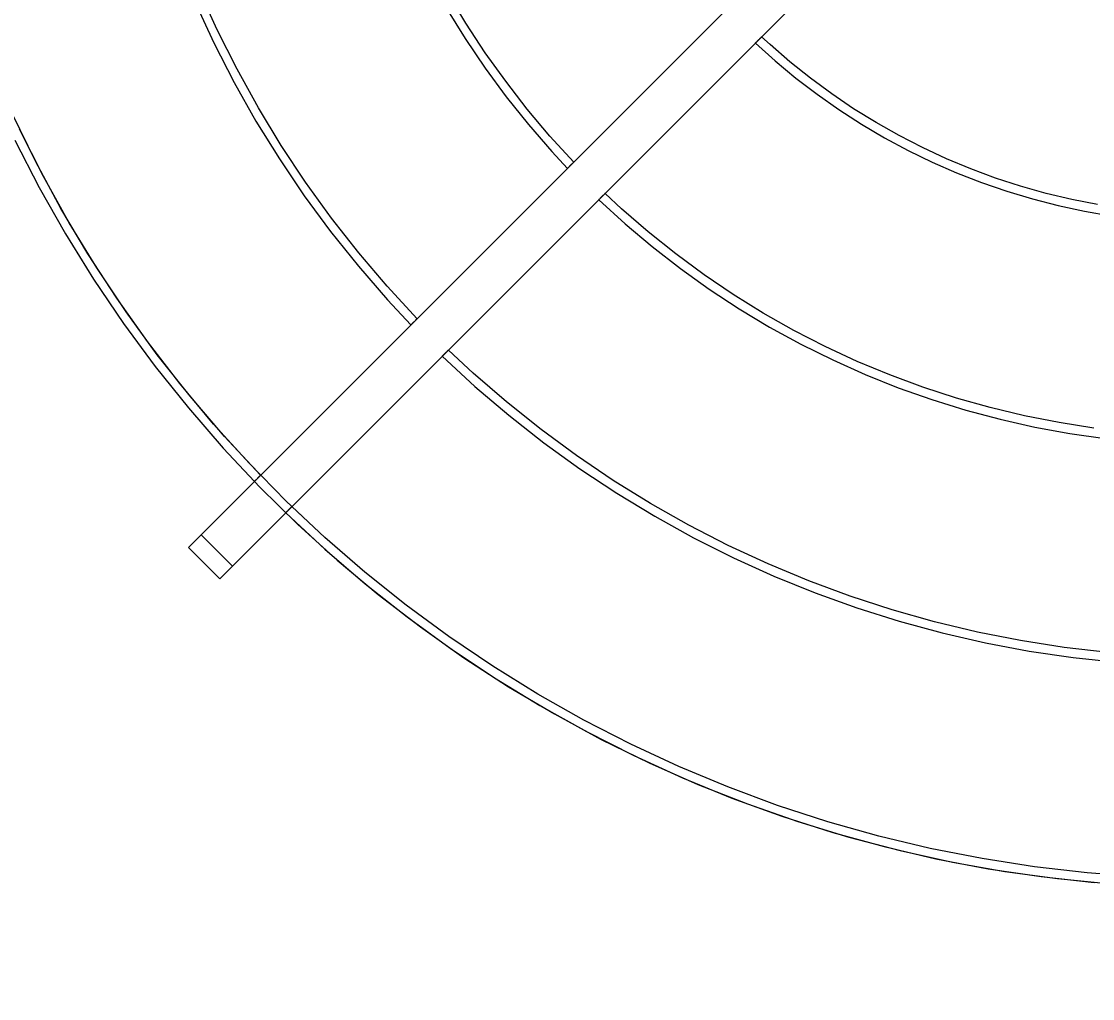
# Model space of a CAD drawing. Header units: millimetres. Extents: x -22227 to 20164, y 15335 to 61747.
# Drawn here: x -5887.4 to -5645.4, y 59120.9 to 59341.6 of the extents above; entities that cross this region are included whole.
import ezdxf

# ---------------------------------------------------------------- set-up
doc = ezdxf.new("R2010")
doc.units = ezdxf.units.MM
for name, color, linetype, lineweight in [('A-ANNO-DIMS', 7, 'Continuous', 9), ('A-ANNO-DIMS-170', 7, 'Continuous', 9), ('M-EQPM', 7, 'Continuous', 5)]:
    doc.layers.add(name, color=color, linetype=linetype, lineweight=lineweight)
doc.styles.add('Arial_2', font='arial.ttf', dxfattribs={"width": 0.8, "height": 340})
doc.dimstyles.new('AK_DIM_2_0_Arial', dxfattribs={"dimscale": 304.8, "dimtxt": 346.888196, "dimasz": 0.278871, "dimexe": 0.557743, "dimexo": 0.557743, "dimgap": 0.055774, "dimtad": 1, "dimdec": 0, "dimzin": 0, "dimdsep": 46, "dimtxsty": 'Arial_2', "dimblk1": 'OBLIQUE', "dimblk2": 'OBLIQUE', "dimsah": 1, "dimcen": 0.09, "dimadec": 0, "dimazin": 0, "dimtfac": 1, "dimtdec": 4, "dimtix": 1, "dimtmove": 0, "dimatfit": 3, "dimfxl": 1, "dimtvp": 1, "dimtolj": 1, "dimtzin": 0, "dimarcsym": 2})

# ---------------------------------------------------------------- blocks, each defined once
blk = doc.blocks.new('DanNong_VRV - OD-A-1-1235631-MẶT BẰNG BỐ TRÍ THIẾT BỊ')
at = {"layer": 'M-EQPM'}
for p, q in [((-18.72, -35.93), (173.61, 156.4)), ((173.61, 156.4), (-15.9, -33.1)), ((180.68, 149.33), (-11.65, -43)), ((-8.82, -40.17), (180.68, 149.33)), ((-15.9, -33.1), (-18.72, -35.93)), ((-15.9, -33.1), (-8.82, -40.17)), ((-15.9, -33.1), (-8.82, -40.17)), ((-18.72, -35.93), (-11.65, -43)), ((-18.72, -35.93), (-11.65, -43)), ((-11.65, -43), (-8.82, -40.17))]:
    blk.add_line(p, q, dxfattribs=at)
at = {"layer": 'M-EQPM', "flags": 128}
for points in [[(-57.93, 56.05), (-52.43, 45.34), (-46.5, 34.86), (-40.16, 24.63), (-33.42, 14.66), (-26.28, 4.96), (-18.76, -4.44), (-10.87, -13.54), (-3.85, -21.05)], [(-57.93, 56.05), (-52.43, 45.34), (-46.5, 34.86), (-40.16, 24.63), (-33.42, 14.66), (-26.28, 4.96), (-18.76, -4.44), (-10.87, -13.54), (-2.62, -22.31), (5.97, -30.74), (14.89, -38.82), (24.13, -46.55), (33.66, -53.89), (43.49, -60.85), (53.58, -67.41), (63.93, -73.56), (74.52, -79.29), (85.33, -84.59), (96.34, -89.46), (107.54, -93.88), (118.9, -97.86), (130.42, -101.37), (142.06, -104.42), (153.82, -107), (165.68, -109.11), (177.6, -110.75), (189.59, -111.9)], [(-57.93, 56.05), (-52.43, 45.34), (-46.5, 34.86), (-40.16, 24.63), (-33.42, 14.66), (-26.28, 4.96), (-18.76, -4.44), (-10.87, -13.54), (-2.62, -22.31), (5.97, -30.74), (14.89, -38.82), (24.13, -46.55), (33.66, -53.89), (43.49, -60.85), (53.58, -67.41), (63.93, -73.56), (74.52, -79.29), (85.33, -84.59), (96.34, -89.46), (107.54, -93.88), (118.9, -97.86), (130.42, -101.37), (142.06, -104.42), (153.82, -107), (165.68, -109.11), (177.6, -110.75), (189.59, -111.9)], [(196.18, -110.33), (184.26, -109.44), (172.38, -108.07), (160.56, -106.23), (148.83, -103.92), (137.19, -101.14), (125.68, -97.9), (114.31, -94.2), (103.1, -90.04), (92.06, -85.45), (81.21, -80.41), (70.57, -74.94), (60.16, -69.06), (49.99, -62.76), (40.09, -56.06), (30.46, -48.97), (21.12, -41.5), (12.08, -33.66), (3.37, -25.47), (-5.01, -16.94), (-13.04, -8.08), (-20.71, 1.1), (-28, 10.58), (-34.92, 20.33), (-41.43, 30.36), (-47.54, 40.64), (-53.23, 51.16), (-58.5, 61.9)], [(196.18, -110.33), (184.26, -109.44), (172.38, -108.07), (160.56, -106.23), (148.83, -103.92), (137.19, -101.14), (125.68, -97.9), (114.31, -94.2), (103.1, -90.04), (92.06, -85.45), (81.21, -80.41), (70.57, -74.94), (60.16, -69.06), (49.99, -62.76), (40.09, -56.06), (30.46, -48.97), (21.12, -41.5), (12.08, -33.66), (3.37, -25.47), (-5.01, -16.94), (-13.04, -8.08), (-20.71, 1.1), (-28, 10.58), (-34.92, 20.33), (-41.43, 30.36), (-47.54, 40.64), (-53.23, 51.16), (-58.5, 61.9)], [(-2.43, -19.64), (-10.57, -10.88), (-18.35, -1.8), (-25.77, 7.59), (-32.8, 17.26), (-39.44, 27.21), (-45.68, 37.41), (-51.5, 47.86), (-56.91, 58.52)], [(-17.23, 87.11), (-13.01, 78.01), (-8.42, 69.08), (-3.48, 60.34), (1.81, 51.8), (7.43, 43.49), (13.38, 35.4), (19.65, 27.56), (26.23, 19.98), (31.52, 14.31)], [(32.93, 15.72), (26.18, 23.04), (19.72, 30.63), (13.57, 38.46), (7.74, 46.54), (2.24, 54.84), (-2.93, 63.35), (-7.75, 72.07), (-12.22, 80.97), (-16.33, 90.04)], [(39.55, 85.81), (43.78, 78.98), (48.28, 72.32), (53.05, 65.84), (58.07, 59.57), (63.34, 53.49), (66.88, 49.67)], [(68.29, 51.09), (62.93, 56.96), (57.8, 63.05), (52.92, 69.34), (48.29, 75.81), (43.92, 82.47), (39.83, 89.3)], [(186.62, 41.49), (180.77, 42.64), (174.97, 44.03), (169.24, 45.64), (163.57, 47.49), (157.98, 49.56), (152.48, 51.85), (147.07, 54.36), (141.77, 57.08), (136.58, 60.01), (131.52, 63.15), (126.58, 66.49), (121.78, 70.02), (117.13, 73.74), (112.63, 77.65), (110.74, 79.39)], [(109.32, 77.97), (113.81, 73.93), (118.46, 70.08), (123.26, 66.41), (128.2, 62.94), (133.28, 59.67), (138.49, 56.61), (143.81, 53.75), (149.24, 51.11), (154.77, 48.69), (160.4, 46.5), (166.11, 44.53), (171.89, 42.79), (177.74, 41.28), (183.64, 40.01), (189.59, 38.97)], [(73.95, 42.6), (79.89, 37.18), (86.03, 32), (92.38, 27.06), (98.92, 22.39), (105.64, 17.98), (112.54, 13.84), (119.59, 9.98), (126.79, 6.41), (134.13, 3.13), (141.6, 0.14), (149.17, -2.54), (156.85, -4.92), (164.62, -6.99), (172.47, -8.75), (180.37, -10.19), (188.33, -11.32)], [(185.8, -8.98), (177.93, -7.75), (170.12, -6.21), (162.38, -4.36), (154.72, -2.2), (147.15, 0.26), (139.69, 3.02), (132.34, 6.08), (125.12, 9.43), (118.04, 13.07), (111.11, 16.99), (104.34, 21.18), (97.75, 25.64), (91.34, 30.36), (85.12, 35.33), (79.11, 40.55), (75.37, 44.02)], [(188.98, -59.66), (179.09, -58.53), (169.24, -56.99), (159.47, -55.07), (149.79, -52.75), (140.2, -50.05), (130.73, -46.97), (121.39, -43.51), (112.2, -39.68), (103.16, -35.49), (94.3, -30.94), (85.63, -26.03), (77.17, -20.79), (68.92, -15.21), (60.9, -9.31), (53.12, -3.09), (45.6, 3.44), (40, 8.65)], [(38.59, 7.24), (45.96, 0.43), (53.61, -6.08), (61.5, -12.28), (69.64, -18.16), (78.01, -23.71), (86.59, -28.91), (95.38, -33.78), (104.35, -38.28), (113.49, -42.43), (122.79, -46.2), (132.24, -49.6), (141.81, -52.62), (151.5, -55.25), (161.29, -57.5), (171.15, -59.35), (181.09, -60.8), (191.07, -61.86)], [(196.18, -110.33), (184.26, -109.44), (172.38, -108.07), (160.56, -106.23), (148.83, -103.92), (137.19, -101.14), (125.68, -97.9), (114.31, -94.2), (103.1, -90.04), (92.06, -85.45), (81.21, -80.41), (70.57, -74.94), (60.16, -69.06), (49.99, -62.76), (40.09, -56.06), (30.46, -48.97), (21.12, -41.5), (12.08, -33.66), (4.64, -26.71)], [(3.23, -28.12), (12.04, -36.32), (21.18, -44.15), (30.63, -51.62), (40.37, -58.7), (50.38, -65.39), (60.65, -71.67), (71.16, -77.53), (81.9, -82.97), (92.85, -87.98), (103.99, -92.54), (115.31, -96.65), (126.78, -100.31), (138.39, -103.51), (150.11, -106.24), (161.94, -108.5), (173.84, -110.28), (185.81, -111.59)]]:
    blk.add_lwpolyline(points, dxfattribs=at)
at = {"layer": 'M-EQPM'}
for points in [[(109.32, 77.97), (109.32, 77.97), (109.34, 78), (109.45, 78.1), (109.61, 78.26), (109.81, 78.46), (110.03, 78.68), (110.25, 78.9), (110.45, 79.1), (110.61, 79.26), (110.71, 79.36), (110.74, 79.39), (110.74, 79.39)], [(110.74, 79.39), (110.74, 79.39), (110.71, 79.36), (110.61, 79.26), (110.45, 79.1), (110.25, 78.9), (110.03, 78.68), (109.81, 78.46), (109.61, 78.26), (109.45, 78.1), (109.34, 78), (109.32, 77.97), (109.32, 77.97)], [(68.29, 51.09), (68.29, 51.09), (68.27, 51.07), (68.17, 50.96), (68.01, 50.8), (67.81, 50.6), (67.59, 50.38), (67.37, 50.16), (67.16, 49.96), (67.01, 49.8), (66.9, 49.7), (66.88, 49.67), (66.88, 49.67)], [(66.88, 49.67), (66.88, 49.67), (66.9, 49.7), (67.01, 49.8), (67.16, 49.96), (67.37, 50.16), (67.59, 50.38), (67.81, 50.6), (68.01, 50.8), (68.17, 50.96), (68.27, 51.07), (68.29, 51.09), (68.29, 51.09)], [(73.95, 42.6), (73.95, 42.6), (73.97, 42.63), (74.08, 42.73), (74.24, 42.89), (74.44, 43.09), (74.66, 43.31), (74.88, 43.53), (75.08, 43.73), (75.24, 43.89), (75.34, 43.99), (75.37, 44.02), (75.37, 44.02)], [(75.37, 44.02), (75.37, 44.02), (75.34, 43.99), (75.24, 43.89), (75.08, 43.73), (74.88, 43.53), (74.66, 43.31), (74.44, 43.09), (74.24, 42.89), (74.08, 42.73), (73.97, 42.63), (73.95, 42.6), (73.95, 42.6)], [(32.93, 15.72), (32.93, 15.72), (32.91, 15.7), (32.8, 15.6), (32.65, 15.44), (32.45, 15.24), (32.22, 15.02), (32, 14.79), (31.8, 14.59), (31.64, 14.44), (31.54, 14.33), (31.52, 14.31), (31.52, 14.31)], [(31.52, 14.31), (31.52, 14.31), (31.54, 14.33), (31.64, 14.44), (31.8, 14.59), (32, 14.79), (32.22, 15.02), (32.45, 15.24), (32.65, 15.44), (32.8, 15.6), (32.91, 15.7), (32.93, 15.72), (32.93, 15.72)], [(38.59, 7.24), (38.59, 7.24), (38.61, 7.26), (38.71, 7.36), (38.87, 7.52), (39.07, 7.72), (39.29, 7.95), (39.52, 8.17), (39.72, 8.37), (39.88, 8.53), (39.98, 8.63), (40, 8.65), (40, 8.65)], [(40, 8.65), (40, 8.65), (39.98, 8.63), (39.88, 8.53), (39.72, 8.37), (39.52, 8.17), (39.29, 7.95), (39.07, 7.72), (38.87, 7.52), (38.71, 7.36), (38.61, 7.26), (38.59, 7.24), (38.59, 7.24)], [(-3.85, -21.05), (-3.84, -21.05), (-3.82, -21.03), (-3.72, -20.93), (-3.56, -20.77), (-3.36, -20.57), (-3.14, -20.34), (-2.92, -20.12), (-2.72, -19.92), (-2.56, -19.76), (-2.45, -19.66), (-2.43, -19.64), (-2.43, -19.64)], [(-2.43, -19.64), (-2.43, -19.64), (-2.45, -19.66), (-2.56, -19.76), (-2.72, -19.92), (-2.92, -20.12), (-3.14, -20.34), (-3.36, -20.57), (-3.56, -20.77), (-3.72, -20.93), (-3.82, -21.03), (-3.84, -21.05), (-3.85, -21.05)], [(4.64, -26.71), (4.64, -26.71), (4.62, -26.73), (4.51, -26.83), (4.36, -26.99), (4.16, -27.19), (3.93, -27.42), (3.71, -27.64), (3.51, -27.84), (3.35, -28), (3.25, -28.1), (3.23, -28.12), (3.23, -28.12)], [(3.23, -28.12), (3.23, -28.12), (3.25, -28.1), (3.35, -28), (3.51, -27.84), (3.71, -27.64), (3.93, -27.42), (4.16, -27.19), (4.36, -26.99), (4.51, -26.83), (4.62, -26.73), (4.64, -26.71), (4.64, -26.71)]]:
    blk.add_open_spline(points, degree=3, dxfattribs=at)
blk = doc.blocks.new('DanNong_VRV - OD-A-1-V174-MẶT BẰNG BỐ TRÍ THIẾT BỊ')
at = {"layer": 'M-EQPM'}
for p, q in [((-18.72, -35.93), (173.61, 156.4)), ((-18.72, -35.93), (173.61, 156.4)), ((173.61, 156.4), (-15.9, -33.1)), ((173.61, 156.4), (-15.9, -33.1)), ((180.68, 149.33), (-11.65, -43)), ((180.68, 149.33), (-11.65, -43)), ((-8.82, -40.17), (180.68, 149.33)), ((-8.82, -40.17), (180.68, 149.33)), ((-15.9, -33.1), (-18.72, -35.93)), ((-15.9, -33.1), (-18.72, -35.93)), ((-15.9, -33.1), (-8.82, -40.17)), ((-15.9, -33.1), (-8.82, -40.17)), ((-15.9, -33.1), (-8.82, -40.17)), ((-15.9, -33.1), (-8.82, -40.17)), ((-18.72, -35.93), (-11.65, -43)), ((-18.72, -35.93), (-11.65, -43)), ((-18.72, -35.93), (-11.65, -43)), ((-18.72, -35.93), (-11.65, -43)), ((-11.65, -43), (-8.82, -40.17)), ((-11.65, -43), (-8.82, -40.17))]:
    blk.add_line(p, q, dxfattribs=at)
at = {"layer": 'M-EQPM', "flags": 128}
for points in [[(-57.93, 56.05), (-52.43, 45.34), (-46.5, 34.86), (-40.16, 24.63), (-33.42, 14.66), (-26.28, 4.96), (-18.76, -4.44), (-10.87, -13.54), (-3.85, -21.05)], [(-57.93, 56.05), (-52.43, 45.34), (-46.5, 34.86), (-40.16, 24.63), (-33.42, 14.66), (-26.28, 4.96), (-18.76, -4.44), (-10.87, -13.54), (-2.62, -22.31), (5.97, -30.74), (14.89, -38.82), (24.13, -46.55), (33.66, -53.89), (43.49, -60.85), (53.58, -67.41), (63.93, -73.56), (74.52, -79.29), (85.33, -84.59), (96.34, -89.46), (107.54, -93.88), (118.9, -97.86), (130.42, -101.37), (142.06, -104.42), (153.82, -107), (165.68, -109.11), (177.6, -110.75), (189.59, -111.9)], [(-57.93, 56.05), (-52.43, 45.34), (-46.5, 34.86), (-40.16, 24.63), (-33.42, 14.66), (-26.28, 4.96), (-18.76, -4.44), (-10.87, -13.54), (-2.62, -22.31), (5.97, -30.74), (14.89, -38.82), (24.13, -46.55), (33.66, -53.89), (43.49, -60.85), (53.58, -67.41), (63.93, -73.56), (74.52, -79.29), (85.33, -84.59), (96.34, -89.46), (107.54, -93.88), (118.9, -97.86), (130.42, -101.37), (142.06, -104.42), (153.82, -107), (165.68, -109.11), (177.6, -110.75), (189.59, -111.9)], [(-57.93, 56.05), (-52.43, 45.34), (-46.5, 34.86), (-40.16, 24.63), (-33.42, 14.66), (-26.28, 4.96), (-18.76, -4.44), (-10.87, -13.54), (-3.85, -21.05)], [(-57.93, 56.05), (-52.43, 45.34), (-46.5, 34.86), (-40.16, 24.63), (-33.42, 14.66), (-26.28, 4.96), (-18.76, -4.44), (-10.87, -13.54), (-2.62, -22.31), (5.97, -30.74), (14.89, -38.82), (24.13, -46.55), (33.66, -53.89), (43.49, -60.85), (53.58, -67.41), (63.93, -73.56), (74.52, -79.29), (85.33, -84.59), (96.34, -89.46), (107.54, -93.88), (118.9, -97.86), (130.42, -101.37), (142.06, -104.42), (153.82, -107), (165.68, -109.11), (177.6, -110.75), (189.59, -111.9)], [(-57.93, 56.05), (-52.43, 45.34), (-46.5, 34.86), (-40.16, 24.63), (-33.42, 14.66), (-26.28, 4.96), (-18.76, -4.44), (-10.87, -13.54), (-2.62, -22.31), (5.97, -30.74), (14.89, -38.82), (24.13, -46.55), (33.66, -53.89), (43.49, -60.85), (53.58, -67.41), (63.93, -73.56), (74.52, -79.29), (85.33, -84.59), (96.34, -89.46), (107.54, -93.88), (118.9, -97.86), (130.42, -101.37), (142.06, -104.42), (153.82, -107), (165.68, -109.11), (177.6, -110.75), (189.59, -111.9)], [(196.18, -110.33), (184.26, -109.44), (172.38, -108.07), (160.56, -106.23), (148.83, -103.92), (137.19, -101.14), (125.68, -97.9), (114.31, -94.2), (103.1, -90.04), (92.06, -85.45), (81.21, -80.41), (70.57, -74.94), (60.16, -69.06), (49.99, -62.76), (40.09, -56.06), (30.46, -48.97), (21.12, -41.5), (12.08, -33.66), (3.37, -25.47), (-5.01, -16.94), (-13.04, -8.08), (-20.71, 1.1), (-28, 10.58), (-34.92, 20.33), (-41.43, 30.36), (-47.54, 40.64), (-53.23, 51.16), (-58.5, 61.9)], [(196.18, -110.33), (184.26, -109.44), (172.38, -108.07), (160.56, -106.23), (148.83, -103.92), (137.19, -101.14), (125.68, -97.9), (114.31, -94.2), (103.1, -90.04), (92.06, -85.45), (81.21, -80.41), (70.57, -74.94), (60.16, -69.06), (49.99, -62.76), (40.09, -56.06), (30.46, -48.97), (21.12, -41.5), (12.08, -33.66), (3.37, -25.47), (-5.01, -16.94), (-13.04, -8.08), (-20.71, 1.1), (-28, 10.58), (-34.92, 20.33), (-41.43, 30.36), (-47.54, 40.64), (-53.23, 51.16), (-58.5, 61.9)], [(196.18, -110.33), (184.26, -109.44), (172.38, -108.07), (160.56, -106.23), (148.83, -103.92), (137.19, -101.14), (125.68, -97.9), (114.31, -94.2), (103.1, -90.04), (92.06, -85.45), (81.21, -80.41), (70.57, -74.94), (60.16, -69.06), (49.99, -62.76), (40.09, -56.06), (30.46, -48.97), (21.12, -41.5), (12.08, -33.66), (3.37, -25.47), (-5.01, -16.94), (-13.04, -8.08), (-20.71, 1.1), (-28, 10.58), (-34.92, 20.33), (-41.43, 30.36), (-47.54, 40.64), (-53.23, 51.16), (-58.5, 61.9)], [(196.18, -110.33), (184.26, -109.44), (172.38, -108.07), (160.56, -106.23), (148.83, -103.92), (137.19, -101.14), (125.68, -97.9), (114.31, -94.2), (103.1, -90.04), (92.06, -85.45), (81.21, -80.41), (70.57, -74.94), (60.16, -69.06), (49.99, -62.76), (40.09, -56.06), (30.46, -48.97), (21.12, -41.5), (12.08, -33.66), (3.37, -25.47), (-5.01, -16.94), (-13.04, -8.08), (-20.71, 1.1), (-28, 10.58), (-34.92, 20.33), (-41.43, 30.36), (-47.54, 40.64), (-53.23, 51.16), (-58.5, 61.9)], [(-2.43, -19.64), (-10.57, -10.88), (-18.35, -1.8), (-25.77, 7.59), (-32.8, 17.26), (-39.44, 27.21), (-45.68, 37.41), (-51.5, 47.86), (-56.91, 58.52)], [(-2.43, -19.64), (-10.57, -10.88), (-18.35, -1.8), (-25.77, 7.59), (-32.8, 17.26), (-39.44, 27.21), (-45.68, 37.41), (-51.5, 47.86), (-56.91, 58.52)], [(-17.23, 87.11), (-13.01, 78.01), (-8.42, 69.08), (-3.48, 60.34), (1.81, 51.8), (7.43, 43.49), (13.38, 35.4), (19.65, 27.56), (26.23, 19.98), (31.52, 14.31)], [(-17.23, 87.11), (-13.01, 78.01), (-8.42, 69.08), (-3.48, 60.34), (1.81, 51.8), (7.43, 43.49), (13.38, 35.4), (19.65, 27.56), (26.23, 19.98), (31.52, 14.31)], [(32.93, 15.72), (26.18, 23.04), (19.72, 30.63), (13.57, 38.46), (7.74, 46.54), (2.24, 54.84), (-2.93, 63.35), (-7.75, 72.07), (-12.22, 80.97), (-16.33, 90.04)], [(32.93, 15.72), (26.18, 23.04), (19.72, 30.63), (13.57, 38.46), (7.74, 46.54), (2.24, 54.84), (-2.93, 63.35), (-7.75, 72.07), (-12.22, 80.97), (-16.33, 90.04)], [(39.55, 85.81), (43.78, 78.98), (48.28, 72.32), (53.05, 65.84), (58.07, 59.57), (63.34, 53.49), (66.88, 49.67)], [(39.55, 85.81), (43.78, 78.98), (48.28, 72.32), (53.05, 65.84), (58.07, 59.57), (63.34, 53.49), (66.88, 49.67)], [(68.29, 51.09), (62.93, 56.96), (57.8, 63.05), (52.92, 69.34), (48.29, 75.81), (43.92, 82.47), (39.83, 89.3)], [(68.29, 51.09), (62.93, 56.96), (57.8, 63.05), (52.92, 69.34), (48.29, 75.81), (43.92, 82.47), (39.83, 89.3)], [(186.62, 41.49), (180.77, 42.64), (174.97, 44.03), (169.24, 45.64), (163.57, 47.49), (157.98, 49.56), (152.48, 51.85), (147.07, 54.36), (141.77, 57.08), (136.58, 60.01), (131.52, 63.15), (126.58, 66.49), (121.78, 70.02), (117.13, 73.74), (112.63, 77.65), (110.74, 79.39)], [(186.62, 41.49), (180.77, 42.64), (174.97, 44.03), (169.24, 45.64), (163.57, 47.49), (157.98, 49.56), (152.48, 51.85), (147.07, 54.36), (141.77, 57.08), (136.58, 60.01), (131.52, 63.15), (126.58, 66.49), (121.78, 70.02), (117.13, 73.74), (112.63, 77.65), (110.74, 79.39)], [(109.32, 77.97), (113.81, 73.93), (118.46, 70.08), (123.26, 66.41), (128.2, 62.94), (133.28, 59.67), (138.49, 56.61), (143.81, 53.75), (149.24, 51.11), (154.77, 48.69), (160.4, 46.5), (166.11, 44.53), (171.89, 42.79), (177.74, 41.28), (183.64, 40.01), (189.59, 38.97)], [(109.32, 77.97), (113.81, 73.93), (118.46, 70.08), (123.26, 66.41), (128.2, 62.94), (133.28, 59.67), (138.49, 56.61), (143.81, 53.75), (149.24, 51.11), (154.77, 48.69), (160.4, 46.5), (166.11, 44.53), (171.89, 42.79), (177.74, 41.28), (183.64, 40.01), (189.59, 38.97)], [(73.95, 42.6), (79.89, 37.18), (86.03, 32), (92.38, 27.06), (98.92, 22.39), (105.64, 17.98), (112.54, 13.84), (119.59, 9.98), (126.79, 6.41), (134.13, 3.13), (141.6, 0.14), (149.17, -2.54), (156.85, -4.92), (164.62, -6.99), (172.47, -8.75), (180.37, -10.19), (188.33, -11.32)], [(73.95, 42.6), (79.89, 37.18), (86.03, 32), (92.38, 27.06), (98.92, 22.39), (105.64, 17.98), (112.54, 13.84), (119.59, 9.98), (126.79, 6.41), (134.13, 3.13), (141.6, 0.14), (149.17, -2.54), (156.85, -4.92), (164.62, -6.99), (172.47, -8.75), (180.37, -10.19), (188.33, -11.32)], [(185.8, -8.98), (177.93, -7.75), (170.12, -6.21), (162.38, -4.36), (154.72, -2.2), (147.15, 0.26), (139.69, 3.02), (132.34, 6.08), (125.12, 9.43), (118.04, 13.07), (111.11, 16.99), (104.34, 21.18), (97.75, 25.64), (91.34, 30.36), (85.12, 35.33), (79.11, 40.55), (75.37, 44.02)], [(185.8, -8.98), (177.93, -7.75), (170.12, -6.21), (162.38, -4.36), (154.72, -2.2), (147.15, 0.26), (139.69, 3.02), (132.34, 6.08), (125.12, 9.43), (118.04, 13.07), (111.11, 16.99), (104.34, 21.18), (97.75, 25.64), (91.34, 30.36), (85.12, 35.33), (79.11, 40.55), (75.37, 44.02)], [(188.98, -59.66), (179.09, -58.53), (169.24, -56.99), (159.47, -55.07), (149.79, -52.75), (140.2, -50.05), (130.73, -46.97), (121.39, -43.51), (112.2, -39.68), (103.16, -35.49), (94.3, -30.94), (85.63, -26.03), (77.17, -20.79), (68.92, -15.21), (60.9, -9.31), (53.12, -3.09), (45.6, 3.44), (40, 8.65)], [(188.98, -59.66), (179.09, -58.53), (169.24, -56.99), (159.47, -55.07), (149.79, -52.75), (140.2, -50.05), (130.73, -46.97), (121.39, -43.51), (112.2, -39.68), (103.16, -35.49), (94.3, -30.94), (85.63, -26.03), (77.17, -20.79), (68.92, -15.21), (60.9, -9.31), (53.12, -3.09), (45.6, 3.44), (40, 8.65)], [(38.59, 7.24), (45.96, 0.43), (53.61, -6.08), (61.5, -12.28), (69.64, -18.16), (78.01, -23.71), (86.59, -28.91), (95.38, -33.78), (104.35, -38.28), (113.49, -42.43), (122.79, -46.2), (132.24, -49.6), (141.81, -52.62), (151.5, -55.25), (161.29, -57.5), (171.15, -59.35), (181.09, -60.8), (191.07, -61.86)], [(38.59, 7.24), (45.96, 0.43), (53.61, -6.08), (61.5, -12.28), (69.64, -18.16), (78.01, -23.71), (86.59, -28.91), (95.38, -33.78), (104.35, -38.28), (113.49, -42.43), (122.79, -46.2), (132.24, -49.6), (141.81, -52.62), (151.5, -55.25), (161.29, -57.5), (171.15, -59.35), (181.09, -60.8), (191.07, -61.86)], [(196.18, -110.33), (184.26, -109.44), (172.38, -108.07), (160.56, -106.23), (148.83, -103.92), (137.19, -101.14), (125.68, -97.9), (114.31, -94.2), (103.1, -90.04), (92.06, -85.45), (81.21, -80.41), (70.57, -74.94), (60.16, -69.06), (49.99, -62.76), (40.09, -56.06), (30.46, -48.97), (21.12, -41.5), (12.08, -33.66), (4.64, -26.71)], [(196.18, -110.33), (184.26, -109.44), (172.38, -108.07), (160.56, -106.23), (148.83, -103.92), (137.19, -101.14), (125.68, -97.9), (114.31, -94.2), (103.1, -90.04), (92.06, -85.45), (81.21, -80.41), (70.57, -74.94), (60.16, -69.06), (49.99, -62.76), (40.09, -56.06), (30.46, -48.97), (21.12, -41.5), (12.08, -33.66), (4.64, -26.71)], [(3.23, -28.12), (12.04, -36.32), (21.18, -44.15), (30.63, -51.62), (40.37, -58.7), (50.38, -65.39), (60.65, -71.67), (71.16, -77.53), (81.9, -82.97), (92.85, -87.98), (103.99, -92.54), (115.31, -96.65), (126.78, -100.31), (138.39, -103.51), (150.11, -106.24), (161.94, -108.5), (173.84, -110.28), (185.81, -111.59)], [(3.23, -28.12), (12.04, -36.32), (21.18, -44.15), (30.63, -51.62), (40.37, -58.7), (50.38, -65.39), (60.65, -71.67), (71.16, -77.53), (81.9, -82.97), (92.85, -87.98), (103.99, -92.54), (115.31, -96.65), (126.78, -100.31), (138.39, -103.51), (150.11, -106.24), (161.94, -108.5), (173.84, -110.28), (185.81, -111.59)]]:
    blk.add_lwpolyline(points, dxfattribs=at)
at = {"layer": 'M-EQPM'}
for points in [[(109.32, 77.97), (109.32, 77.97), (109.34, 78), (109.45, 78.1), (109.61, 78.26), (109.81, 78.46), (110.03, 78.68), (110.25, 78.9), (110.45, 79.1), (110.61, 79.26), (110.71, 79.36), (110.74, 79.39), (110.74, 79.39)], [(110.74, 79.39), (110.74, 79.39), (110.71, 79.36), (110.61, 79.26), (110.45, 79.1), (110.25, 78.9), (110.03, 78.68), (109.81, 78.46), (109.61, 78.26), (109.45, 78.1), (109.34, 78), (109.32, 77.97), (109.32, 77.97)], [(109.32, 77.97), (109.32, 77.97), (109.34, 78), (109.45, 78.1), (109.61, 78.26), (109.81, 78.46), (110.03, 78.68), (110.25, 78.9), (110.45, 79.1), (110.61, 79.26), (110.71, 79.36), (110.74, 79.39), (110.74, 79.39)], [(110.74, 79.39), (110.74, 79.39), (110.71, 79.36), (110.61, 79.26), (110.45, 79.1), (110.25, 78.9), (110.03, 78.68), (109.81, 78.46), (109.61, 78.26), (109.45, 78.1), (109.34, 78), (109.32, 77.97), (109.32, 77.97)], [(68.29, 51.09), (68.29, 51.09), (68.27, 51.07), (68.17, 50.96), (68.01, 50.8), (67.81, 50.6), (67.59, 50.38), (67.37, 50.16), (67.16, 49.96), (67.01, 49.8), (66.9, 49.7), (66.88, 49.67), (66.88, 49.67)], [(66.88, 49.67), (66.88, 49.67), (66.9, 49.7), (67.01, 49.8), (67.16, 49.96), (67.37, 50.16), (67.59, 50.38), (67.81, 50.6), (68.01, 50.8), (68.17, 50.96), (68.27, 51.07), (68.29, 51.09), (68.29, 51.09)], [(68.29, 51.09), (68.29, 51.09), (68.27, 51.07), (68.17, 50.96), (68.01, 50.8), (67.81, 50.6), (67.59, 50.38), (67.37, 50.16), (67.16, 49.96), (67.01, 49.8), (66.9, 49.7), (66.88, 49.67), (66.88, 49.67)], [(66.88, 49.67), (66.88, 49.67), (66.9, 49.7), (67.01, 49.8), (67.16, 49.96), (67.37, 50.16), (67.59, 50.38), (67.81, 50.6), (68.01, 50.8), (68.17, 50.96), (68.27, 51.07), (68.29, 51.09), (68.29, 51.09)], [(73.95, 42.6), (73.95, 42.6), (73.97, 42.63), (74.08, 42.73), (74.24, 42.89), (74.44, 43.09), (74.66, 43.31), (74.88, 43.53), (75.08, 43.73), (75.24, 43.89), (75.34, 43.99), (75.37, 44.02), (75.37, 44.02)], [(75.37, 44.02), (75.37, 44.02), (75.34, 43.99), (75.24, 43.89), (75.08, 43.73), (74.88, 43.53), (74.66, 43.31), (74.44, 43.09), (74.24, 42.89), (74.08, 42.73), (73.97, 42.63), (73.95, 42.6), (73.95, 42.6)], [(73.95, 42.6), (73.95, 42.6), (73.97, 42.63), (74.08, 42.73), (74.24, 42.89), (74.44, 43.09), (74.66, 43.31), (74.88, 43.53), (75.08, 43.73), (75.24, 43.89), (75.34, 43.99), (75.37, 44.02), (75.37, 44.02)], [(75.37, 44.02), (75.37, 44.02), (75.34, 43.99), (75.24, 43.89), (75.08, 43.73), (74.88, 43.53), (74.66, 43.31), (74.44, 43.09), (74.24, 42.89), (74.08, 42.73), (73.97, 42.63), (73.95, 42.6), (73.95, 42.6)], [(32.93, 15.72), (32.93, 15.72), (32.91, 15.7), (32.8, 15.6), (32.65, 15.44), (32.45, 15.24), (32.22, 15.02), (32, 14.79), (31.8, 14.59), (31.64, 14.44), (31.54, 14.33), (31.52, 14.31), (31.52, 14.31)], [(31.52, 14.31), (31.52, 14.31), (31.54, 14.33), (31.64, 14.44), (31.8, 14.59), (32, 14.79), (32.22, 15.02), (32.45, 15.24), (32.65, 15.44), (32.8, 15.6), (32.91, 15.7), (32.93, 15.72), (32.93, 15.72)], [(32.93, 15.72), (32.93, 15.72), (32.91, 15.7), (32.8, 15.6), (32.65, 15.44), (32.45, 15.24), (32.22, 15.02), (32, 14.79), (31.8, 14.59), (31.64, 14.44), (31.54, 14.33), (31.52, 14.31), (31.52, 14.31)], [(31.52, 14.31), (31.52, 14.31), (31.54, 14.33), (31.64, 14.44), (31.8, 14.59), (32, 14.79), (32.22, 15.02), (32.45, 15.24), (32.65, 15.44), (32.8, 15.6), (32.91, 15.7), (32.93, 15.72), (32.93, 15.72)], [(38.59, 7.24), (38.59, 7.24), (38.61, 7.26), (38.71, 7.36), (38.87, 7.52), (39.07, 7.72), (39.29, 7.95), (39.52, 8.17), (39.72, 8.37), (39.88, 8.53), (39.98, 8.63), (40, 8.65), (40, 8.65)], [(40, 8.65), (40, 8.65), (39.98, 8.63), (39.88, 8.53), (39.72, 8.37), (39.52, 8.17), (39.29, 7.95), (39.07, 7.72), (38.87, 7.52), (38.71, 7.36), (38.61, 7.26), (38.59, 7.24), (38.59, 7.24)], [(38.59, 7.24), (38.59, 7.24), (38.61, 7.26), (38.71, 7.36), (38.87, 7.52), (39.07, 7.72), (39.29, 7.95), (39.52, 8.17), (39.72, 8.37), (39.88, 8.53), (39.98, 8.63), (40, 8.65), (40, 8.65)], [(40, 8.65), (40, 8.65), (39.98, 8.63), (39.88, 8.53), (39.72, 8.37), (39.52, 8.17), (39.29, 7.95), (39.07, 7.72), (38.87, 7.52), (38.71, 7.36), (38.61, 7.26), (38.59, 7.24), (38.59, 7.24)], [(-3.85, -21.05), (-3.84, -21.05), (-3.82, -21.03), (-3.72, -20.93), (-3.56, -20.77), (-3.36, -20.57), (-3.14, -20.34), (-2.92, -20.12), (-2.72, -19.92), (-2.56, -19.76), (-2.45, -19.66), (-2.43, -19.64), (-2.43, -19.64)], [(-2.43, -19.64), (-2.43, -19.64), (-2.45, -19.66), (-2.56, -19.76), (-2.72, -19.92), (-2.92, -20.12), (-3.14, -20.34), (-3.36, -20.57), (-3.56, -20.77), (-3.72, -20.93), (-3.82, -21.03), (-3.84, -21.05), (-3.85, -21.05)], [(-3.85, -21.05), (-3.84, -21.05), (-3.82, -21.03), (-3.72, -20.93), (-3.56, -20.77), (-3.36, -20.57), (-3.14, -20.34), (-2.92, -20.12), (-2.72, -19.92), (-2.56, -19.76), (-2.45, -19.66), (-2.43, -19.64), (-2.43, -19.64)], [(-2.43, -19.64), (-2.43, -19.64), (-2.45, -19.66), (-2.56, -19.76), (-2.72, -19.92), (-2.92, -20.12), (-3.14, -20.34), (-3.36, -20.57), (-3.56, -20.77), (-3.72, -20.93), (-3.82, -21.03), (-3.84, -21.05), (-3.85, -21.05)], [(4.64, -26.71), (4.64, -26.71), (4.62, -26.73), (4.51, -26.83), (4.36, -26.99), (4.16, -27.19), (3.93, -27.42), (3.71, -27.64), (3.51, -27.84), (3.35, -28), (3.25, -28.1), (3.23, -28.12), (3.23, -28.12)], [(3.23, -28.12), (3.23, -28.12), (3.25, -28.1), (3.35, -28), (3.51, -27.84), (3.71, -27.64), (3.93, -27.42), (4.16, -27.19), (4.36, -26.99), (4.51, -26.83), (4.62, -26.73), (4.64, -26.71), (4.64, -26.71)], [(4.64, -26.71), (4.64, -26.71), (4.62, -26.73), (4.51, -26.83), (4.36, -26.99), (4.16, -27.19), (3.93, -27.42), (3.71, -27.64), (3.51, -27.84), (3.35, -28), (3.25, -28.1), (3.23, -28.12), (3.23, -28.12)], [(3.23, -28.12), (3.23, -28.12), (3.25, -28.1), (3.35, -28), (3.51, -27.84), (3.71, -27.64), (3.93, -27.42), (4.16, -27.19), (4.36, -26.99), (4.51, -26.83), (4.62, -26.73), (4.64, -26.71), (4.64, -26.71)]]:
    blk.add_open_spline(points, degree=3, dxfattribs=at)
blk = doc.blocks.new('DanNong_VRV - OD-A-1-V179-MẶT BẰNG BỐ TRÍ THIẾT BỊ')
at = {"layer": 'M-EQPM'}
for p, q in [((-18.72, -35.93), (173.61, 156.4)), ((-18.72, -35.93), (173.61, 156.4)), ((173.61, 156.4), (-15.9, -33.1)), ((173.61, 156.4), (-15.9, -33.1)), ((180.68, 149.33), (-11.65, -43)), ((180.68, 149.33), (-11.65, -43)), ((-8.82, -40.17), (180.68, 149.33)), ((-8.82, -40.17), (180.68, 149.33)), ((-15.9, -33.1), (-18.72, -35.93)), ((-15.9, -33.1), (-18.72, -35.93)), ((-15.9, -33.1), (-8.82, -40.17)), ((-15.9, -33.1), (-8.82, -40.17)), ((-15.9, -33.1), (-8.82, -40.17)), ((-15.9, -33.1), (-8.82, -40.17)), ((-18.72, -35.93), (-11.65, -43)), ((-18.72, -35.93), (-11.65, -43)), ((-18.72, -35.93), (-11.65, -43)), ((-18.72, -35.93), (-11.65, -43)), ((-11.65, -43), (-8.82, -40.17)), ((-11.65, -43), (-8.82, -40.17))]:
    blk.add_line(p, q, dxfattribs=at)
at = {"layer": 'M-EQPM', "flags": 128}
for points in [[(-57.93, 56.05), (-52.43, 45.34), (-46.5, 34.86), (-40.16, 24.63), (-33.42, 14.66), (-26.28, 4.96), (-18.76, -4.44), (-10.87, -13.54), (-3.85, -21.05)], [(-57.93, 56.05), (-52.43, 45.34), (-46.5, 34.86), (-40.16, 24.63), (-33.42, 14.66), (-26.28, 4.96), (-18.76, -4.44), (-10.87, -13.54), (-2.62, -22.31), (5.97, -30.74), (14.89, -38.82), (24.13, -46.55), (33.66, -53.89), (43.49, -60.85), (53.58, -67.41), (63.93, -73.56), (74.52, -79.29), (85.33, -84.59), (96.34, -89.46), (107.54, -93.88), (118.9, -97.86), (130.42, -101.37), (142.06, -104.42), (153.82, -107), (165.68, -109.11), (177.6, -110.75), (189.59, -111.9)], [(-57.93, 56.05), (-52.43, 45.34), (-46.5, 34.86), (-40.16, 24.63), (-33.42, 14.66), (-26.28, 4.96), (-18.76, -4.44), (-10.87, -13.54), (-2.62, -22.31), (5.97, -30.74), (14.89, -38.82), (24.13, -46.55), (33.66, -53.89), (43.49, -60.85), (53.58, -67.41), (63.93, -73.56), (74.52, -79.29), (85.33, -84.59), (96.34, -89.46), (107.54, -93.88), (118.9, -97.86), (130.42, -101.37), (142.06, -104.42), (153.82, -107), (165.68, -109.11), (177.6, -110.75), (189.59, -111.9)], [(-57.93, 56.05), (-52.43, 45.34), (-46.5, 34.86), (-40.16, 24.63), (-33.42, 14.66), (-26.28, 4.96), (-18.76, -4.44), (-10.87, -13.54), (-3.85, -21.05)], [(-57.93, 56.05), (-52.43, 45.34), (-46.5, 34.86), (-40.16, 24.63), (-33.42, 14.66), (-26.28, 4.96), (-18.76, -4.44), (-10.87, -13.54), (-2.62, -22.31), (5.97, -30.74), (14.89, -38.82), (24.13, -46.55), (33.66, -53.89), (43.49, -60.85), (53.58, -67.41), (63.93, -73.56), (74.52, -79.29), (85.33, -84.59), (96.34, -89.46), (107.54, -93.88), (118.9, -97.86), (130.42, -101.37), (142.06, -104.42), (153.82, -107), (165.68, -109.11), (177.6, -110.75), (189.59, -111.9)], [(-57.93, 56.05), (-52.43, 45.34), (-46.5, 34.86), (-40.16, 24.63), (-33.42, 14.66), (-26.28, 4.96), (-18.76, -4.44), (-10.87, -13.54), (-2.62, -22.31), (5.97, -30.74), (14.89, -38.82), (24.13, -46.55), (33.66, -53.89), (43.49, -60.85), (53.58, -67.41), (63.93, -73.56), (74.52, -79.29), (85.33, -84.59), (96.34, -89.46), (107.54, -93.88), (118.9, -97.86), (130.42, -101.37), (142.06, -104.42), (153.82, -107), (165.68, -109.11), (177.6, -110.75), (189.59, -111.9)], [(196.18, -110.33), (184.26, -109.44), (172.38, -108.07), (160.56, -106.23), (148.83, -103.92), (137.19, -101.14), (125.68, -97.9), (114.31, -94.2), (103.1, -90.04), (92.06, -85.45), (81.21, -80.41), (70.57, -74.94), (60.16, -69.06), (49.99, -62.76), (40.09, -56.06), (30.46, -48.97), (21.12, -41.5), (12.08, -33.66), (3.37, -25.47), (-5.01, -16.94), (-13.04, -8.08), (-20.71, 1.1), (-28, 10.58), (-34.92, 20.33), (-41.43, 30.36), (-47.54, 40.64), (-53.23, 51.16), (-58.5, 61.9)], [(196.18, -110.33), (184.26, -109.44), (172.38, -108.07), (160.56, -106.23), (148.83, -103.92), (137.19, -101.14), (125.68, -97.9), (114.31, -94.2), (103.1, -90.04), (92.06, -85.45), (81.21, -80.41), (70.57, -74.94), (60.16, -69.06), (49.99, -62.76), (40.09, -56.06), (30.46, -48.97), (21.12, -41.5), (12.08, -33.66), (3.37, -25.47), (-5.01, -16.94), (-13.04, -8.08), (-20.71, 1.1), (-28, 10.58), (-34.92, 20.33), (-41.43, 30.36), (-47.54, 40.64), (-53.23, 51.16), (-58.5, 61.9)], [(196.18, -110.33), (184.26, -109.44), (172.38, -108.07), (160.56, -106.23), (148.83, -103.92), (137.19, -101.14), (125.68, -97.9), (114.31, -94.2), (103.1, -90.04), (92.06, -85.45), (81.21, -80.41), (70.57, -74.94), (60.16, -69.06), (49.99, -62.76), (40.09, -56.06), (30.46, -48.97), (21.12, -41.5), (12.08, -33.66), (3.37, -25.47), (-5.01, -16.94), (-13.04, -8.08), (-20.71, 1.1), (-28, 10.58), (-34.92, 20.33), (-41.43, 30.36), (-47.54, 40.64), (-53.23, 51.16), (-58.5, 61.9)], [(196.18, -110.33), (184.26, -109.44), (172.38, -108.07), (160.56, -106.23), (148.83, -103.92), (137.19, -101.14), (125.68, -97.9), (114.31, -94.2), (103.1, -90.04), (92.06, -85.45), (81.21, -80.41), (70.57, -74.94), (60.16, -69.06), (49.99, -62.76), (40.09, -56.06), (30.46, -48.97), (21.12, -41.5), (12.08, -33.66), (3.37, -25.47), (-5.01, -16.94), (-13.04, -8.08), (-20.71, 1.1), (-28, 10.58), (-34.92, 20.33), (-41.43, 30.36), (-47.54, 40.64), (-53.23, 51.16), (-58.5, 61.9)], [(-2.43, -19.64), (-10.57, -10.88), (-18.35, -1.8), (-25.77, 7.59), (-32.8, 17.26), (-39.44, 27.21), (-45.68, 37.41), (-51.5, 47.86), (-56.91, 58.52)], [(-2.43, -19.64), (-10.57, -10.88), (-18.35, -1.8), (-25.77, 7.59), (-32.8, 17.26), (-39.44, 27.21), (-45.68, 37.41), (-51.5, 47.86), (-56.91, 58.52)], [(-17.23, 87.11), (-13.01, 78.01), (-8.42, 69.08), (-3.48, 60.34), (1.81, 51.8), (7.43, 43.49), (13.38, 35.4), (19.65, 27.56), (26.23, 19.98), (31.52, 14.31)], [(-17.23, 87.11), (-13.01, 78.01), (-8.42, 69.08), (-3.48, 60.34), (1.81, 51.8), (7.43, 43.49), (13.38, 35.4), (19.65, 27.56), (26.23, 19.98), (31.52, 14.31)], [(32.93, 15.72), (26.18, 23.04), (19.72, 30.63), (13.57, 38.46), (7.74, 46.54), (2.24, 54.84), (-2.93, 63.35), (-7.75, 72.07), (-12.22, 80.97), (-16.33, 90.04)], [(32.93, 15.72), (26.18, 23.04), (19.72, 30.63), (13.57, 38.46), (7.74, 46.54), (2.24, 54.84), (-2.93, 63.35), (-7.75, 72.07), (-12.22, 80.97), (-16.33, 90.04)], [(39.55, 85.81), (43.78, 78.98), (48.28, 72.32), (53.05, 65.84), (58.07, 59.57), (63.34, 53.49), (66.88, 49.67)], [(39.55, 85.81), (43.78, 78.98), (48.28, 72.32), (53.05, 65.84), (58.07, 59.57), (63.34, 53.49), (66.88, 49.67)], [(68.29, 51.09), (62.93, 56.96), (57.8, 63.05), (52.92, 69.34), (48.29, 75.81), (43.92, 82.47), (39.83, 89.3)], [(68.29, 51.09), (62.93, 56.96), (57.8, 63.05), (52.92, 69.34), (48.29, 75.81), (43.92, 82.47), (39.83, 89.3)], [(186.62, 41.49), (180.77, 42.64), (174.97, 44.03), (169.24, 45.64), (163.57, 47.49), (157.98, 49.56), (152.48, 51.85), (147.07, 54.36), (141.77, 57.08), (136.58, 60.01), (131.52, 63.15), (126.58, 66.49), (121.78, 70.02), (117.13, 73.74), (112.63, 77.65), (110.74, 79.39)], [(186.62, 41.49), (180.77, 42.64), (174.97, 44.03), (169.24, 45.64), (163.57, 47.49), (157.98, 49.56), (152.48, 51.85), (147.07, 54.36), (141.77, 57.08), (136.58, 60.01), (131.52, 63.15), (126.58, 66.49), (121.78, 70.02), (117.13, 73.74), (112.63, 77.65), (110.74, 79.39)], [(109.32, 77.97), (113.81, 73.93), (118.46, 70.08), (123.26, 66.41), (128.2, 62.94), (133.28, 59.67), (138.49, 56.61), (143.81, 53.75), (149.24, 51.11), (154.77, 48.69), (160.4, 46.5), (166.11, 44.53), (171.89, 42.79), (177.74, 41.28), (183.64, 40.01), (189.59, 38.97)], [(109.32, 77.97), (113.81, 73.93), (118.46, 70.08), (123.26, 66.41), (128.2, 62.94), (133.28, 59.67), (138.49, 56.61), (143.81, 53.75), (149.24, 51.11), (154.77, 48.69), (160.4, 46.5), (166.11, 44.53), (171.89, 42.79), (177.74, 41.28), (183.64, 40.01), (189.59, 38.97)], [(73.95, 42.6), (79.89, 37.18), (86.03, 32), (92.38, 27.06), (98.92, 22.39), (105.64, 17.98), (112.54, 13.84), (119.59, 9.98), (126.79, 6.41), (134.13, 3.13), (141.6, 0.14), (149.17, -2.54), (156.85, -4.92), (164.62, -6.99), (172.47, -8.75), (180.37, -10.19), (188.33, -11.32)], [(73.95, 42.6), (79.89, 37.18), (86.03, 32), (92.38, 27.06), (98.92, 22.39), (105.64, 17.98), (112.54, 13.84), (119.59, 9.98), (126.79, 6.41), (134.13, 3.13), (141.6, 0.14), (149.17, -2.54), (156.85, -4.92), (164.62, -6.99), (172.47, -8.75), (180.37, -10.19), (188.33, -11.32)], [(185.8, -8.98), (177.93, -7.75), (170.12, -6.21), (162.38, -4.36), (154.72, -2.2), (147.15, 0.26), (139.69, 3.02), (132.34, 6.08), (125.12, 9.43), (118.04, 13.07), (111.11, 16.99), (104.34, 21.18), (97.75, 25.64), (91.34, 30.36), (85.12, 35.33), (79.11, 40.55), (75.37, 44.02)], [(185.8, -8.98), (177.93, -7.75), (170.12, -6.21), (162.38, -4.36), (154.72, -2.2), (147.15, 0.26), (139.69, 3.02), (132.34, 6.08), (125.12, 9.43), (118.04, 13.07), (111.11, 16.99), (104.34, 21.18), (97.75, 25.64), (91.34, 30.36), (85.12, 35.33), (79.11, 40.55), (75.37, 44.02)], [(188.98, -59.66), (179.09, -58.53), (169.24, -56.99), (159.47, -55.07), (149.79, -52.75), (140.2, -50.05), (130.73, -46.97), (121.39, -43.51), (112.2, -39.68), (103.16, -35.49), (94.3, -30.94), (85.63, -26.03), (77.17, -20.79), (68.92, -15.21), (60.9, -9.31), (53.12, -3.09), (45.6, 3.44), (40, 8.65)], [(188.98, -59.66), (179.09, -58.53), (169.24, -56.99), (159.47, -55.07), (149.79, -52.75), (140.2, -50.05), (130.73, -46.97), (121.39, -43.51), (112.2, -39.68), (103.16, -35.49), (94.3, -30.94), (85.63, -26.03), (77.17, -20.79), (68.92, -15.21), (60.9, -9.31), (53.12, -3.09), (45.6, 3.44), (40, 8.65)], [(38.59, 7.24), (45.96, 0.43), (53.61, -6.08), (61.5, -12.28), (69.64, -18.16), (78.01, -23.71), (86.59, -28.91), (95.38, -33.78), (104.35, -38.28), (113.49, -42.43), (122.79, -46.2), (132.24, -49.6), (141.81, -52.62), (151.5, -55.25), (161.29, -57.5), (171.15, -59.35), (181.09, -60.8), (191.07, -61.86)], [(38.59, 7.24), (45.96, 0.43), (53.61, -6.08), (61.5, -12.28), (69.64, -18.16), (78.01, -23.71), (86.59, -28.91), (95.38, -33.78), (104.35, -38.28), (113.49, -42.43), (122.79, -46.2), (132.24, -49.6), (141.81, -52.62), (151.5, -55.25), (161.29, -57.5), (171.15, -59.35), (181.09, -60.8), (191.07, -61.86)], [(196.18, -110.33), (184.26, -109.44), (172.38, -108.07), (160.56, -106.23), (148.83, -103.92), (137.19, -101.14), (125.68, -97.9), (114.31, -94.2), (103.1, -90.04), (92.06, -85.45), (81.21, -80.41), (70.57, -74.94), (60.16, -69.06), (49.99, -62.76), (40.09, -56.06), (30.46, -48.97), (21.12, -41.5), (12.08, -33.66), (4.64, -26.71)], [(196.18, -110.33), (184.26, -109.44), (172.38, -108.07), (160.56, -106.23), (148.83, -103.92), (137.19, -101.14), (125.68, -97.9), (114.31, -94.2), (103.1, -90.04), (92.06, -85.45), (81.21, -80.41), (70.57, -74.94), (60.16, -69.06), (49.99, -62.76), (40.09, -56.06), (30.46, -48.97), (21.12, -41.5), (12.08, -33.66), (4.64, -26.71)], [(3.23, -28.12), (12.04, -36.32), (21.18, -44.15), (30.63, -51.62), (40.37, -58.7), (50.38, -65.39), (60.65, -71.67), (71.16, -77.53), (81.9, -82.97), (92.85, -87.98), (103.99, -92.54), (115.31, -96.65), (126.78, -100.31), (138.39, -103.51), (150.11, -106.24), (161.94, -108.5), (173.84, -110.28), (185.81, -111.59)], [(3.23, -28.12), (12.04, -36.32), (21.18, -44.15), (30.63, -51.62), (40.37, -58.7), (50.38, -65.39), (60.65, -71.67), (71.16, -77.53), (81.9, -82.97), (92.85, -87.98), (103.99, -92.54), (115.31, -96.65), (126.78, -100.31), (138.39, -103.51), (150.11, -106.24), (161.94, -108.5), (173.84, -110.28), (185.81, -111.59)]]:
    blk.add_lwpolyline(points, dxfattribs=at)
at = {"layer": 'M-EQPM'}
for points in [[(109.32, 77.97), (109.32, 77.97), (109.34, 78), (109.45, 78.1), (109.61, 78.26), (109.81, 78.46), (110.03, 78.68), (110.25, 78.9), (110.45, 79.1), (110.61, 79.26), (110.71, 79.36), (110.74, 79.39), (110.74, 79.39)], [(110.74, 79.39), (110.74, 79.39), (110.71, 79.36), (110.61, 79.26), (110.45, 79.1), (110.25, 78.9), (110.03, 78.68), (109.81, 78.46), (109.61, 78.26), (109.45, 78.1), (109.34, 78), (109.32, 77.97), (109.32, 77.97)], [(109.32, 77.97), (109.32, 77.97), (109.34, 78), (109.45, 78.1), (109.61, 78.26), (109.81, 78.46), (110.03, 78.68), (110.25, 78.9), (110.45, 79.1), (110.61, 79.26), (110.71, 79.36), (110.74, 79.39), (110.74, 79.39)], [(110.74, 79.39), (110.74, 79.39), (110.71, 79.36), (110.61, 79.26), (110.45, 79.1), (110.25, 78.9), (110.03, 78.68), (109.81, 78.46), (109.61, 78.26), (109.45, 78.1), (109.34, 78), (109.32, 77.97), (109.32, 77.97)], [(68.29, 51.09), (68.29, 51.09), (68.27, 51.07), (68.17, 50.96), (68.01, 50.8), (67.81, 50.6), (67.59, 50.38), (67.37, 50.16), (67.16, 49.96), (67.01, 49.8), (66.9, 49.7), (66.88, 49.67), (66.88, 49.67)], [(66.88, 49.67), (66.88, 49.67), (66.9, 49.7), (67.01, 49.8), (67.16, 49.96), (67.37, 50.16), (67.59, 50.38), (67.81, 50.6), (68.01, 50.8), (68.17, 50.96), (68.27, 51.07), (68.29, 51.09), (68.29, 51.09)], [(68.29, 51.09), (68.29, 51.09), (68.27, 51.07), (68.17, 50.96), (68.01, 50.8), (67.81, 50.6), (67.59, 50.38), (67.37, 50.16), (67.16, 49.96), (67.01, 49.8), (66.9, 49.7), (66.88, 49.67), (66.88, 49.67)], [(66.88, 49.67), (66.88, 49.67), (66.9, 49.7), (67.01, 49.8), (67.16, 49.96), (67.37, 50.16), (67.59, 50.38), (67.81, 50.6), (68.01, 50.8), (68.17, 50.96), (68.27, 51.07), (68.29, 51.09), (68.29, 51.09)], [(73.95, 42.6), (73.95, 42.6), (73.97, 42.63), (74.08, 42.73), (74.24, 42.89), (74.44, 43.09), (74.66, 43.31), (74.88, 43.53), (75.08, 43.73), (75.24, 43.89), (75.34, 43.99), (75.37, 44.02), (75.37, 44.02)], [(75.37, 44.02), (75.37, 44.02), (75.34, 43.99), (75.24, 43.89), (75.08, 43.73), (74.88, 43.53), (74.66, 43.31), (74.44, 43.09), (74.24, 42.89), (74.08, 42.73), (73.97, 42.63), (73.95, 42.6), (73.95, 42.6)], [(73.95, 42.6), (73.95, 42.6), (73.97, 42.63), (74.08, 42.73), (74.24, 42.89), (74.44, 43.09), (74.66, 43.31), (74.88, 43.53), (75.08, 43.73), (75.24, 43.89), (75.34, 43.99), (75.37, 44.02), (75.37, 44.02)], [(75.37, 44.02), (75.37, 44.02), (75.34, 43.99), (75.24, 43.89), (75.08, 43.73), (74.88, 43.53), (74.66, 43.31), (74.44, 43.09), (74.24, 42.89), (74.08, 42.73), (73.97, 42.63), (73.95, 42.6), (73.95, 42.6)], [(32.93, 15.72), (32.93, 15.72), (32.91, 15.7), (32.8, 15.6), (32.65, 15.44), (32.45, 15.24), (32.22, 15.02), (32, 14.79), (31.8, 14.59), (31.64, 14.44), (31.54, 14.33), (31.52, 14.31), (31.52, 14.31)], [(31.52, 14.31), (31.52, 14.31), (31.54, 14.33), (31.64, 14.44), (31.8, 14.59), (32, 14.79), (32.22, 15.02), (32.45, 15.24), (32.65, 15.44), (32.8, 15.6), (32.91, 15.7), (32.93, 15.72), (32.93, 15.72)], [(32.93, 15.72), (32.93, 15.72), (32.91, 15.7), (32.8, 15.6), (32.65, 15.44), (32.45, 15.24), (32.22, 15.02), (32, 14.79), (31.8, 14.59), (31.64, 14.44), (31.54, 14.33), (31.52, 14.31), (31.52, 14.31)], [(31.52, 14.31), (31.52, 14.31), (31.54, 14.33), (31.64, 14.44), (31.8, 14.59), (32, 14.79), (32.22, 15.02), (32.45, 15.24), (32.65, 15.44), (32.8, 15.6), (32.91, 15.7), (32.93, 15.72), (32.93, 15.72)], [(38.59, 7.24), (38.59, 7.24), (38.61, 7.26), (38.71, 7.36), (38.87, 7.52), (39.07, 7.72), (39.29, 7.95), (39.52, 8.17), (39.72, 8.37), (39.88, 8.53), (39.98, 8.63), (40, 8.65), (40, 8.65)], [(40, 8.65), (40, 8.65), (39.98, 8.63), (39.88, 8.53), (39.72, 8.37), (39.52, 8.17), (39.29, 7.95), (39.07, 7.72), (38.87, 7.52), (38.71, 7.36), (38.61, 7.26), (38.59, 7.24), (38.59, 7.24)], [(38.59, 7.24), (38.59, 7.24), (38.61, 7.26), (38.71, 7.36), (38.87, 7.52), (39.07, 7.72), (39.29, 7.95), (39.52, 8.17), (39.72, 8.37), (39.88, 8.53), (39.98, 8.63), (40, 8.65), (40, 8.65)], [(40, 8.65), (40, 8.65), (39.98, 8.63), (39.88, 8.53), (39.72, 8.37), (39.52, 8.17), (39.29, 7.95), (39.07, 7.72), (38.87, 7.52), (38.71, 7.36), (38.61, 7.26), (38.59, 7.24), (38.59, 7.24)], [(-3.85, -21.05), (-3.84, -21.05), (-3.82, -21.03), (-3.72, -20.93), (-3.56, -20.77), (-3.36, -20.57), (-3.14, -20.34), (-2.92, -20.12), (-2.72, -19.92), (-2.56, -19.76), (-2.45, -19.66), (-2.43, -19.64), (-2.43, -19.64)], [(-2.43, -19.64), (-2.43, -19.64), (-2.45, -19.66), (-2.56, -19.76), (-2.72, -19.92), (-2.92, -20.12), (-3.14, -20.34), (-3.36, -20.57), (-3.56, -20.77), (-3.72, -20.93), (-3.82, -21.03), (-3.84, -21.05), (-3.85, -21.05)], [(-3.85, -21.05), (-3.84, -21.05), (-3.82, -21.03), (-3.72, -20.93), (-3.56, -20.77), (-3.36, -20.57), (-3.14, -20.34), (-2.92, -20.12), (-2.72, -19.92), (-2.56, -19.76), (-2.45, -19.66), (-2.43, -19.64), (-2.43, -19.64)], [(-2.43, -19.64), (-2.43, -19.64), (-2.45, -19.66), (-2.56, -19.76), (-2.72, -19.92), (-2.92, -20.12), (-3.14, -20.34), (-3.36, -20.57), (-3.56, -20.77), (-3.72, -20.93), (-3.82, -21.03), (-3.84, -21.05), (-3.85, -21.05)], [(4.64, -26.71), (4.64, -26.71), (4.62, -26.73), (4.51, -26.83), (4.36, -26.99), (4.16, -27.19), (3.93, -27.42), (3.71, -27.64), (3.51, -27.84), (3.35, -28), (3.25, -28.1), (3.23, -28.12), (3.23, -28.12)], [(3.23, -28.12), (3.23, -28.12), (3.25, -28.1), (3.35, -28), (3.51, -27.84), (3.71, -27.64), (3.93, -27.42), (4.16, -27.19), (4.36, -26.99), (4.51, -26.83), (4.62, -26.73), (4.64, -26.71), (4.64, -26.71)], [(4.64, -26.71), (4.64, -26.71), (4.62, -26.73), (4.51, -26.83), (4.36, -26.99), (4.16, -27.19), (3.93, -27.42), (3.71, -27.64), (3.51, -27.84), (3.35, -28), (3.25, -28.1), (3.23, -28.12), (3.23, -28.12)], [(3.23, -28.12), (3.23, -28.12), (3.25, -28.1), (3.35, -28), (3.51, -27.84), (3.71, -27.64), (3.93, -27.42), (4.16, -27.19), (4.36, -26.99), (4.51, -26.83), (4.62, -26.73), (4.64, -26.71), (4.64, -26.71)]]:
    blk.add_open_spline(points, degree=3, dxfattribs=at)
blk = doc.blocks.new('AK-SGS-M3-Hrvt_rvt-1-MẶT BẰNG BỐ TRÍ THIẾT BỊ')
at = {"layer": 'M-EQPM', "lineweight": 9}
for name in ['DanNong_VRV - OD-A-1-1235631-MẶT BẰNG BỐ TRÍ THIẾT BỊ', 'DanNong_VRV - OD-A-1-V174-MẶT BẰNG BỐ TRÍ THIẾT BỊ', 'DanNong_VRV - OD-A-1-V179-MẶT BẰNG BỐ TRÍ THIẾT BỊ']:
    blk.add_blockref(name, (-5830.9, 59258.71), dxfattribs=at)
blk = doc.blocks.new('DIMBLOCK9-MẶT BẰNG BỐ TRÍ THIẾT BỊ')
at = {"layer": 'A-ANNO-DIMS-170'}
for p, q in [((-12198.59, 59010.07), (-12198.59, 59180.07)), ((-4498.59, 59010.07), (-4498.59, 59180.07)), ((-12198.59, 59010.07), (-12156.09, 59052.57)), ((-4498.59, 59010.07), (-4456.09, 59052.57)), ((-12198.59, 59010.07), (-12241.09, 58967.57)), ((-12198.59, 59010.07), (-4498.59, 59010.07)), ((-12198.59, 59010.07), (-12198.59, 58900.17)), ((-4498.59, 59010.07), (-4541.09, 58967.57)), ((-4498.59, 59010.07), (-4498.59, 58900.17))]:
    blk.add_line(p, q, dxfattribs=at)
at = {"layer": 'A-ANNO-DIMS-170', "color": 0, "insert": (-8764.85, 59468.46), "char_height": 340, "width": 999.038, "attachment_point": 1, "line_spacing_factor": 0.941778, "style": 'Arial_2'}
blk.add_mtext('7700', dxfattribs=at)
blk = doc.blocks.new('_Oblique')
at = {"color": 0, "linetype": 'ByBlock', "lineweight": -2}
blk.add_line((-0.5, -0.5), (0.5, 0.5), dxfattribs=at)

msp = doc.modelspace()

# ---------------------------------------------------------------- block references
at = {"lineweight": 5}
msp.add_blockref('AK-SGS-M3-Hrvt_rvt-1-MẶT BẰNG BỐ TRÍ THIẾT BỊ', (0, 0), dxfattribs=at)

# ---------------------------------------------------------------- dimensions: what is measured, and where the dimension line sits
at = {"layer": 'A-ANNO-DIMS'}
dim = msp.add_linear_dim(base=(-4498.59, 59010.07), p1=(-12198.59, 59070.17), p2=(-4498.59, 59070.17), dimstyle='AK_DIM_2_0_Arial', override={"dimpost": '<>', "dimfxl": 7700}, dxfattribs=at)
dim.commit()
dim.dimension.update_dxf_attribs({"geometry": 'DIMBLOCK9-MẶT BẰNG BỐ TRÍ THIẾT BỊ', "text_midpoint": (-8348.59, 59200.66)})

doc.saveas('drawing.dxf')
